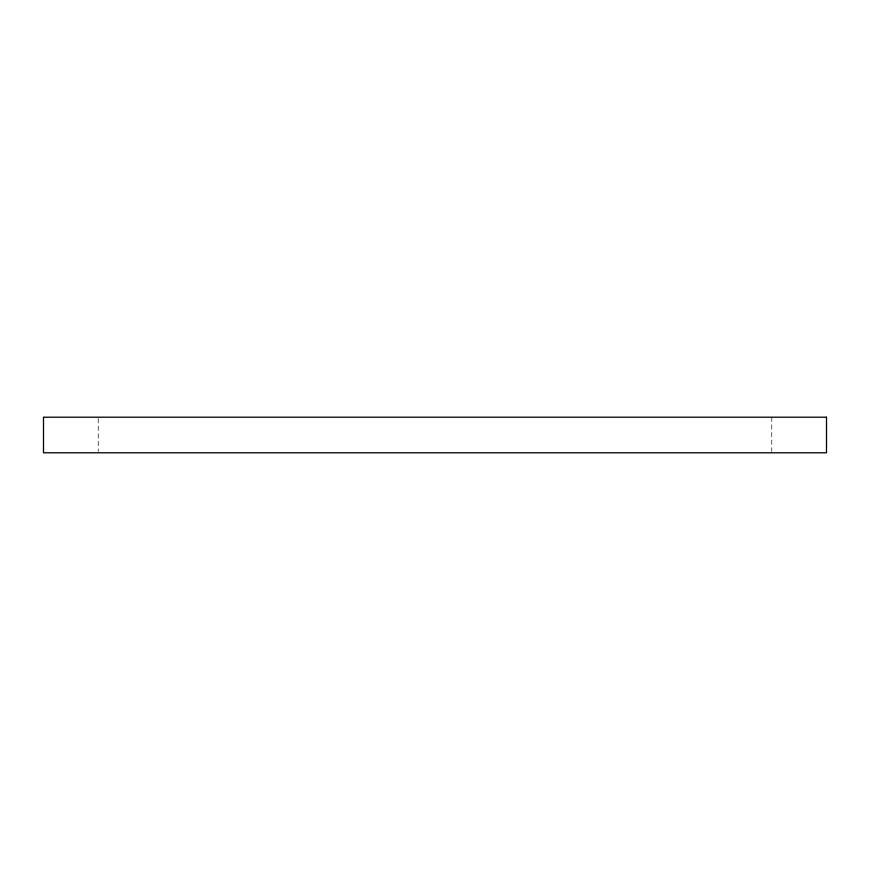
<?xml version="1.0" encoding="UTF-8"?>
<svg xmlns="http://www.w3.org/2000/svg" width="870" height="870" viewBox="0 0 870 870"><rect width="100%" height="100%" fill="white"/><g stroke="black" fill="none" stroke-linecap="round" stroke-linejoin="round"><path stroke-width="0.65" stroke-dasharray="4.35 3.26" d="M771.755 417.208L771.755 451.476M98.245 418.524L98.245 451.476"/><path stroke-width="1.3" d="M826.5 417.208L43.5 417.208L43.5 452.791L826.5 452.791L826.5 417.208"/></g></svg>
